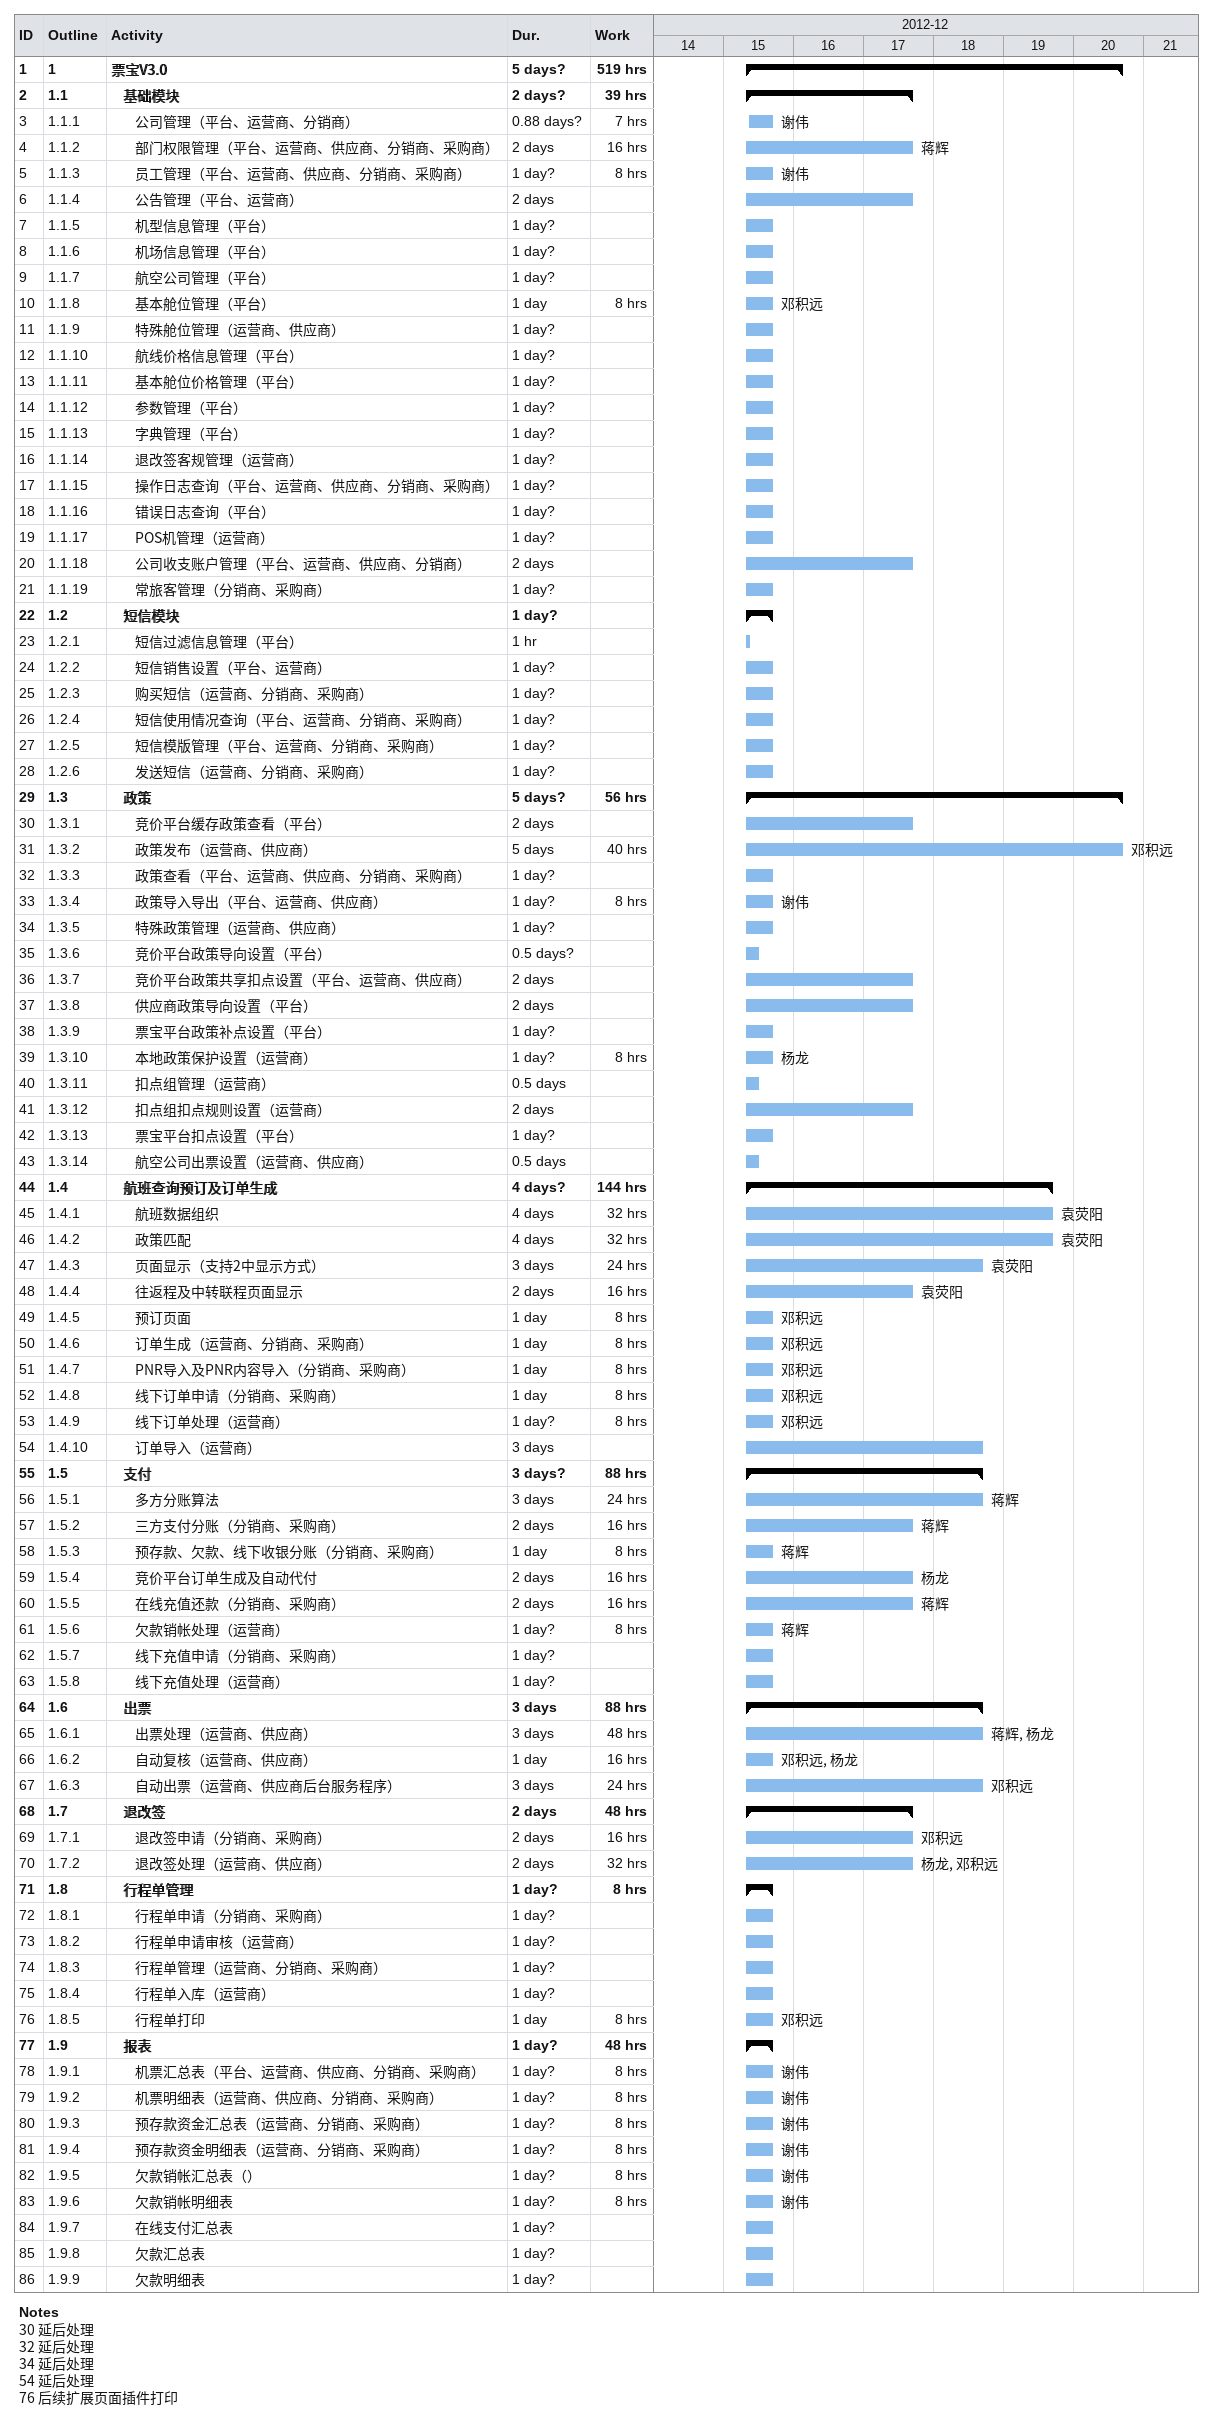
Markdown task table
| ID | WBS | Task | Duration | Start | Finish | Resources | Work (h) |
|---|---|---|---|---|---|---|---|
| 1 | 1 | **票宝V3.0** | 5d? | 2012-12-15 | 2012-12-20 |  | 519 |
| 2 | 1.1 | **基础模块** | 2d? | 2012-12-15 | 2012-12-17 |  | 39 |
| 3 | 1.1.1 | 公司管理（平台、运营商、分销商） | 0.88d? | 2012-12-15 | 2012-12-15 | 谢伟 | 7 |
| 4 | 1.1.2 | 部门权限管理（平台、运营商、供应商、分销商、采购商） | 2d | 2012-12-15 | 2012-12-17 | 蒋辉 | 16 |
| 5 | 1.1.3 | 员工管理（平台、运营商、供应商、分销商、采购商） | 1d? | 2012-12-15 | 2012-12-15 | 谢伟 | 8 |
| 6 | 1.1.4 | 公告管理（平台、运营商） | 2d | 2012-12-15 | 2012-12-17 |  |  |
| 7 | 1.1.5 | 机型信息管理（平台） | 1d? | 2012-12-15 | 2012-12-15 |  |  |
| 8 | 1.1.6 | 机场信息管理（平台） | 1d? | 2012-12-15 | 2012-12-15 |  |  |
| 9 | 1.1.7 | 航空公司管理（平台） | 1d? | 2012-12-15 | 2012-12-15 |  |  |
| 10 | 1.1.8 | 基本舱位管理（平台） | 1d | 2012-12-15 | 2012-12-15 | 邓积远 | 8 |
| 11 | 1.1.9 | 特殊舱位管理（运营商、供应商） | 1d? | 2012-12-15 | 2012-12-15 |  |  |
| 12 | 1.1.10 | 航线价格信息管理（平台） | 1d? | 2012-12-15 | 2012-12-15 |  |  |
| 13 | 1.1.11 | 基本舱位价格管理（平台） | 1d? | 2012-12-15 | 2012-12-15 |  |  |
| 14 | 1.1.12 | 参数管理（平台） | 1d? | 2012-12-15 | 2012-12-15 |  |  |
| 15 | 1.1.13 | 字典管理（平台） | 1d? | 2012-12-15 | 2012-12-15 |  |  |
| 16 | 1.1.14 | 退改签客规管理（运营商） | 1d? | 2012-12-15 | 2012-12-15 |  |  |
| 17 | 1.1.15 | 操作日志查询（平台、运营商、供应商、分销商、采购商） | 1d? | 2012-12-15 | 2012-12-15 |  |  |
| 18 | 1.1.16 | 错误日志查询（平台） | 1d? | 2012-12-15 | 2012-12-15 |  |  |
| 19 | 1.1.17 | POS机管理（运营商） | 1d? | 2012-12-15 | 2012-12-15 |  |  |
| 20 | 1.1.18 | 公司收支账户管理（平台、运营商、供应商、分销商） | 2d | 2012-12-15 | 2012-12-17 |  |  |
| 21 | 1.1.19 | 常旅客管理（分销商、采购商） | 1d? | 2012-12-15 | 2012-12-15 |  |  |
| 22 | 1.2 | **短信模块** | 1d? | 2012-12-15 | 2012-12-15 |  |  |
| 23 | 1.2.1 | 短信过滤信息管理（平台） | 1h | 2012-12-15 | 2012-12-15 |  |  |
| 24 | 1.2.2 | 短信销售设置（平台、运营商） | 1d? | 2012-12-15 | 2012-12-15 |  |  |
| 25 | 1.2.3 | 购买短信（运营商、分销商、采购商） | 1d? | 2012-12-15 | 2012-12-15 |  |  |
| 26 | 1.2.4 | 短信使用情况查询（平台、运营商、分销商、采购商） | 1d? | 2012-12-15 | 2012-12-15 |  |  |
| 27 | 1.2.5 | 短信模版管理（平台、运营商、分销商、采购商） | 1d? | 2012-12-15 | 2012-12-15 |  |  |
| 28 | 1.2.6 | 发送短信（运营商、分销商、采购商） | 1d? | 2012-12-15 | 2012-12-15 |  |  |
| 29 | 1.3 | **政策** | 5d? | 2012-12-15 | 2012-12-20 |  | 56 |
| 30 | 1.3.1 | 竞价平台缓存政策查看（平台） | 2d | 2012-12-15 | 2012-12-17 |  |  |
| 31 | 1.3.2 | 政策发布（运营商、供应商） | 5d | 2012-12-15 | 2012-12-20 | 邓积远 | 40 |
| 32 | 1.3.3 | 政策查看（平台、运营商、供应商、分销商、采购商） | 1d? | 2012-12-15 | 2012-12-15 |  |  |
| 33 | 1.3.4 | 政策导入导出（平台、运营商、供应商） | 1d? | 2012-12-15 | 2012-12-15 | 谢伟 | 8 |
| 34 | 1.3.5 | 特殊政策管理（运营商、供应商） | 1d? | 2012-12-15 | 2012-12-15 |  |  |
| 35 | 1.3.6 | 竞价平台政策导向设置（平台） | 0.5d? | 2012-12-15 | 2012-12-15 |  |  |
| 36 | 1.3.7 | 竞价平台政策共享扣点设置（平台、运营商、供应商） | 2d | 2012-12-15 | 2012-12-17 |  |  |
| 37 | 1.3.8 | 供应商政策导向设置（平台） | 2d | 2012-12-15 | 2012-12-17 |  |  |
| 38 | 1.3.9 | 票宝平台政策补点设置（平台） | 1d? | 2012-12-15 | 2012-12-15 |  |  |
| 39 | 1.3.10 | 本地政策保护设置（运营商） | 1d? | 2012-12-15 | 2012-12-15 | 杨龙 | 8 |
| 40 | 1.3.11 | 扣点组管理（运营商） | 0.5d | 2012-12-15 | 2012-12-15 |  |  |
| 41 | 1.3.12 | 扣点组扣点规则设置（运营商） | 2d | 2012-12-15 | 2012-12-17 |  |  |
| 42 | 1.3.13 | 票宝平台扣点设置（平台） | 1d? | 2012-12-15 | 2012-12-15 |  |  |
| 43 | 1.3.14 | 航空公司出票设置（运营商、供应商） | 0.5d | 2012-12-15 | 2012-12-15 |  |  |
| 44 | 1.4 | **航班查询预订及订单生成** | 4d? | 2012-12-15 | 2012-12-19 |  | 144 |
| 45 | 1.4.1 | 航班数据组织 | 4d | 2012-12-15 | 2012-12-19 | 袁荧阳 | 32 |
| 46 | 1.4.2 | 政策匹配 | 4d | 2012-12-15 | 2012-12-19 | 袁荧阳 | 32 |
| 47 | 1.4.3 | 页面显示（支持2中显示方式） | 3d | 2012-12-15 | 2012-12-18 | 袁荧阳 | 24 |
| 48 | 1.4.4 | 往返程及中转联程页面显示 | 2d | 2012-12-15 | 2012-12-17 | 袁荧阳 | 16 |
| 49 | 1.4.5 | 预订页面 | 1d | 2012-12-15 | 2012-12-15 | 邓积远 | 8 |
| 50 | 1.4.6 | 订单生成（运营商、分销商、采购商） | 1d | 2012-12-15 | 2012-12-15 | 邓积远 | 8 |
| 51 | 1.4.7 | PNR导入及PNR内容导入（分销商、采购商） | 1d | 2012-12-15 | 2012-12-15 | 邓积远 | 8 |
| 52 | 1.4.8 | 线下订单申请（分销商、采购商） | 1d | 2012-12-15 | 2012-12-15 | 邓积远 | 8 |
| 53 | 1.4.9 | 线下订单处理（运营商） | 1d? | 2012-12-15 | 2012-12-15 | 邓积远 | 8 |
| 54 | 1.4.10 | 订单导入（运营商） | 3d | 2012-12-15 | 2012-12-18 |  |  |
| 55 | 1.5 | **支付** | 3d? | 2012-12-15 | 2012-12-18 |  | 88 |
| 56 | 1.5.1 | 多方分账算法 | 3d | 2012-12-15 | 2012-12-18 | 蒋辉 | 24 |
| 57 | 1.5.2 | 三方支付分账（分销商、采购商） | 2d | 2012-12-15 | 2012-12-17 | 蒋辉 | 16 |
| 58 | 1.5.3 | 预存款、欠款、线下收银分账（分销商、采购商） | 1d | 2012-12-15 | 2012-12-15 | 蒋辉 | 8 |
| 59 | 1.5.4 | 竞价平台订单生成及自动代付 | 2d | 2012-12-15 | 2012-12-17 | 杨龙 | 16 |
| 60 | 1.5.5 | 在线充值还款（分销商、采购商） | 2d | 2012-12-15 | 2012-12-17 | 蒋辉 | 16 |
| 61 | 1.5.6 | 欠款销帐处理（运营商） | 1d? | 2012-12-15 | 2012-12-15 | 蒋辉 | 8 |
| 62 | 1.5.7 | 线下充值申请（分销商、采购商） | 1d? | 2012-12-15 | 2012-12-15 |  |  |
| 63 | 1.5.8 | 线下充值处理（运营商） | 1d? | 2012-12-15 | 2012-12-15 |  |  |
| 64 | 1.6 | **出票** | 3d | 2012-12-15 | 2012-12-18 |  | 88 |
| 65 | 1.6.1 | 出票处理（运营商、供应商） | 3d | 2012-12-15 | 2012-12-18 | 蒋辉, 杨龙 | 48 |
| 66 | 1.6.2 | 自动复核（运营商、供应商） | 1d | 2012-12-15 | 2012-12-15 | 邓积远, 杨龙 | 16 |
| 67 | 1.6.3 | 自动出票（运营商、供应商后台服务程序） | 3d | 2012-12-15 | 2012-12-18 | 邓积远 | 24 |
| 68 | 1.7 | **退改签** | 2d | 2012-12-15 | 2012-12-17 |  | 48 |
| 69 | 1.7.1 | 退改签申请（分销商、采购商） | 2d | 2012-12-15 | 2012-12-17 | 邓积远 | 16 |
| 70 | 1.7.2 | 退改签处理（运营商、供应商） | 2d | 2012-12-15 | 2012-12-17 | 杨龙, 邓积远 | 32 |
| 71 | 1.8 | **行程单管理** | 1d? | 2012-12-15 | 2012-12-15 |  | 8 |
| 72 | 1.8.1 | 行程单申请（分销商、采购商） | 1d? | 2012-12-15 | 2012-12-15 |  |  |
| 73 | 1.8.2 | 行程单申请审核（运营商） | 1d? | 2012-12-15 | 2012-12-15 |  |  |
| 74 | 1.8.3 | 行程单管理（运营商、分销商、采购商） | 1d? | 2012-12-15 | 2012-12-15 |  |  |
| 75 | 1.8.4 | 行程单入库（运营商） | 1d? | 2012-12-15 | 2012-12-15 |  |  |
| 76 | 1.8.5 | 行程单打印 | 1d | 2012-12-15 | 2012-12-15 | 邓积远 | 8 |
| 77 | 1.9 | **报表** | 1d? | 2012-12-15 | 2012-12-15 |  | 48 |
| 78 | 1.9.1 | 机票汇总表（平台、运营商、供应商、分销商、采购商） | 1d? | 2012-12-15 | 2012-12-15 | 谢伟 | 8 |
| 79 | 1.9.2 | 机票明细表（运营商、供应商、分销商、采购商） | 1d? | 2012-12-15 | 2012-12-15 | 谢伟 | 8 |
| 80 | 1.9.3 | 预存款资金汇总表（运营商、分销商、采购商） | 1d? | 2012-12-15 | 2012-12-15 | 谢伟 | 8 |
| 81 | 1.9.4 | 预存款资金明细表（运营商、分销商、采购商） | 1d? | 2012-12-15 | 2012-12-15 | 谢伟 | 8 |
| 82 | 1.9.5 | 欠款销帐汇总表（） | 1d? | 2012-12-15 | 2012-12-15 | 谢伟 | 8 |
| 83 | 1.9.6 | 欠款销帐明细表 | 1d? | 2012-12-15 | 2012-12-15 | 谢伟 | 8 |
| 84 | 1.9.7 | 在线支付汇总表 | 1d? | 2012-12-15 | 2012-12-15 |  |  |
| 85 | 1.9.8 | 欠款汇总表 | 1d? | 2012-12-15 | 2012-12-15 |  |  |
| 86 | 1.9.9 | 欠款明细表 | 1d? | 2012-12-15 | 2012-12-15 |  |  |

Notes
- 30: 延后处理
- 32: 延后处理
- 34: 延后处理
- 54: 延后处理
- 76: 后续扩展页面插件打印
